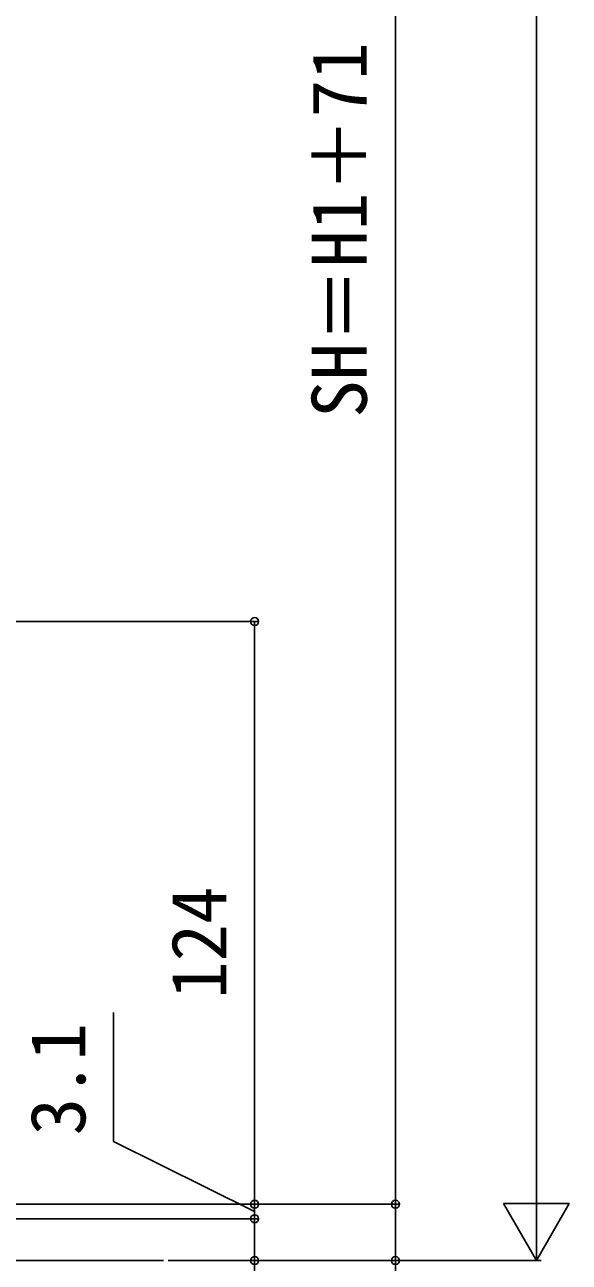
# Model space of a CAD drawing. Units: millimetres, scale not verified. Extents: x -700 to 700, y -1043 to 1038.
# Drawn here: x -356.2 to -240.2, y 135.3 to 398.7 of the extents above; entities that cross this region are included whole.
import ezdxf
from ezdxf.enums import TextEntityAlignment as Align

# ---------------------------------------------------------------- set-up
doc = ezdxf.new("R2010")
doc.units = ezdxf.units.MM
doc.header["$LTSCALE"] = 6
doc.layers.add('0-7_YKK_D', color=6, linetype='Continuous')
doc.layers.add('0-9_YSS_K', color=3, linetype='Continuous')
doc.styles.add('ＭＳ ゴシック', font='')
doc.styles.get('ＭＳ ゴシック').set_extended_font_data('MS Gothic')

msp = doc.modelspace()

# ---------------------------------------------------------------- linework, layer by layer
at = {"layer": '0-7_YKK_D'}
for p, q in [((-247.25, 149.7), (-247.25, 682.7)), ((-277.25, 147.7), (-277.25, 604.7)), ((-389, 271.7), (-306.25, 271.7)), ((-307.25, 147.7), (-307.25, 271.7)), ((-247.25, 135.7), (-247.25, 159.949)), ((-307.25, 147.7), (-307.25, 151.1)), ((-387.1, 147.7), (-306.25, 147.7)), ((-387.1, 147.7), (-306.25, 147.7)), ((-387.1, 147.7), (-276.25, 147.7)), ((-387.1, 147.7), (-276.25, 147.7)), ((-307.25, 144.6), (-307.25, 147.7)), ((-307.25, 144.6), (-307.25, 147.7)), ((-247.25, 135.7), (-254.25, 147.824)), ((-240.25, 147.824), (-254.25, 147.824)), ((-247.25, 135.7), (-240.25, 147.824)), ((-387.1, 144.6), (-306.25, 144.6)), ((-387.1, 144.6), (-306.25, 144.6)), ((-307.25, 144.6), (-307.25, 141.2)), ((-325.619, 135.7), (-246.25, 135.7)), ((-325.619, 135.7), (-306.25, 135.7)), ((-325.619, 135.7), (-276.25, 135.7))]:
    msp.add_line(p, q, dxfattribs=at)
for points in [[(-307.25, 146.15), (-337.25, 161.018), (-337.25, 188.473)], [(-277.25, 147.7), (-277.25, 135.7), (-277.25, 60.664)], [(-307.25, 144.6), (-307.25, 135.7), (-307.25, 38.755)]]:
    msp.add_lwpolyline(points, dxfattribs=at)
for centre in [(-307.25, 271.7), (-307.25, 147.7), (-307.25, 147.7), (-277.25, 147.7), (-277.25, 147.7), (-307.25, 144.6), (-307.25, 144.6), (-307.25, 135.7), (-277.25, 135.7)]:
    msp.add_circle(centre, 0.85, dxfattribs=at)
at = {"layer": '0-9_YSS_K'}
msp.add_line((-326.619, 135.7), (-577.943, 135.7), dxfattribs=at)

# ---------------------------------------------------------------- texts
at = {"layer": '0-7_YKK_D', "style": 'ＭＳ ゴシック'}
for s, p in [('SH＝H1＋71', (-279.841, 315.064)), ('124', (-309.75, 191.382)), ('3.1', (-339.75, 162.337))]:
    msp.add_text(s, height=11.73, rotation=90, dxfattribs=at).set_placement(p, align=Align.BOTTOM_LEFT)

doc.saveas('drawing.dxf')
